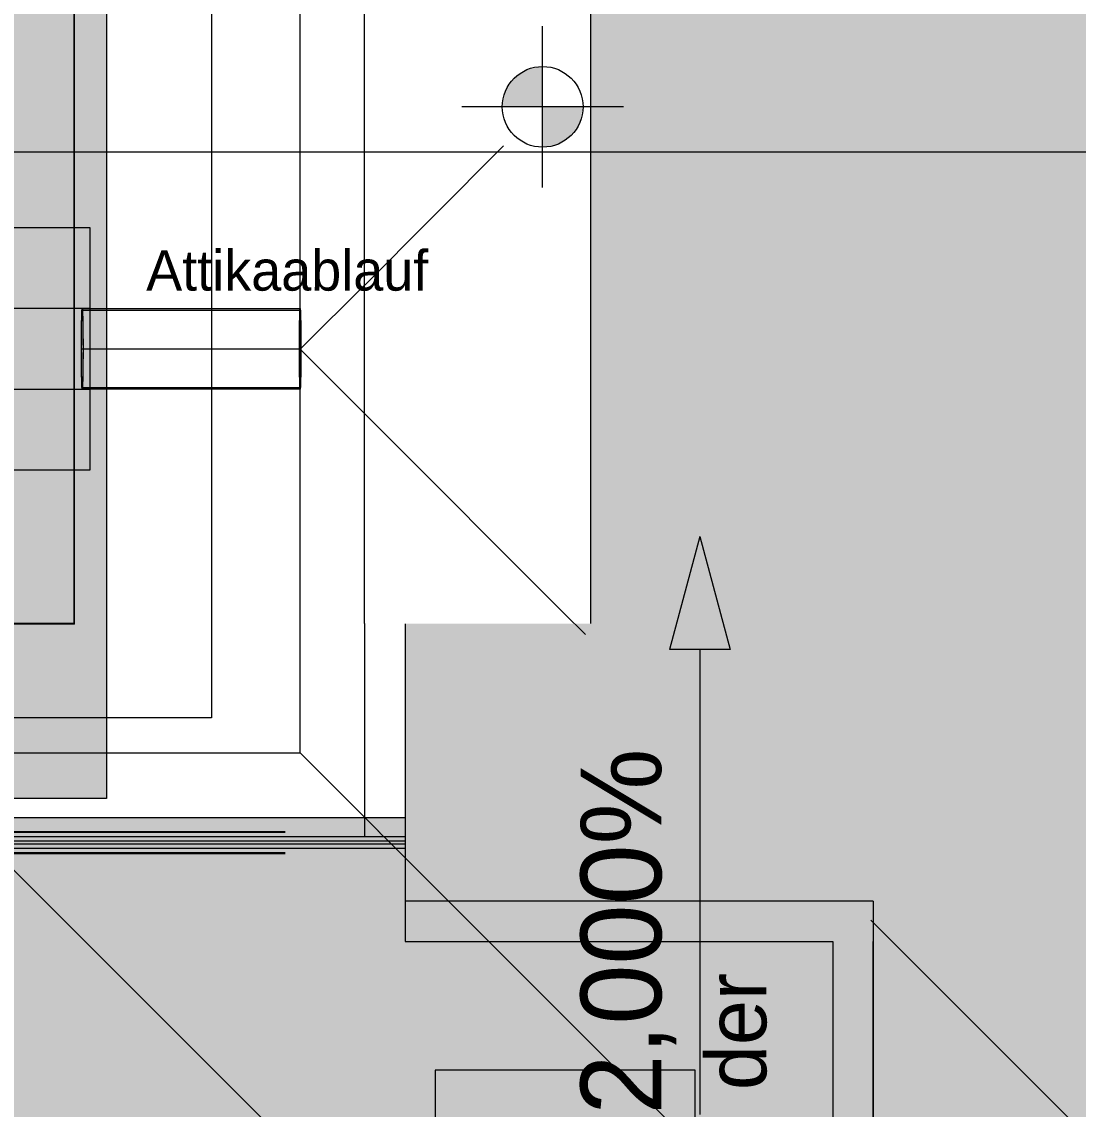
# Model space of a CAD drawing. Header units: metres. Extents: x -3 to 171, y -23 to 41.
# Drawn here: x 6.22 to 7.529, y -4.985 to -3.637 of the extents above; entities that cross this region are included whole.
import ezdxf

# ---------------------------------------------------------------- set-up
doc = ezdxf.new("R2010")
doc.units = ezdxf.units.M
doc.header["$MEASUREMENT"] = 0
doc.set_wipeout_variables(frame=1)
for name, pattern in [('Punkt 1_1', [0.075, 0.025, -0.05]), ('Strichlinie weit', [0.004, 0.003, -0.001]), ('Untersicht', [0.001, 0.0005, -0.0005]), ('Untersicht 1_1', [0.075, 0.025, -0.05]), ('Wipeout_Contour', [1, 0, -1])]:
    doc.linetypes.add(name, pattern=pattern)
for name, color, linetype in [('6._Dach PP STG1_1_110 Wand Aussen', 7, 'Continuous'), ('6._Dach PP STG1_1_140 Brüstung', 7, 'Continuous'), ('6._Dach PP STG1_1_140 Geländer transparent', 7, 'Continuous'), ('6._Dach PP STG1_1_210 Decke', 7, 'Continuous'), ('6._Dach PP STG1_1_220 Bodenaufbau - Außen_ Gefälle', 7, 'Continuous'), ('6._Dach PP STG1_1_221 Bodenaufbau - Abdichtung', 7, 'Continuous'), ('6._Dach PP STG1_1_221 Bodenaufbau - Terrassenbelag', 7, 'Continuous'), ('6._Dach PP STG1_1_330 Dachaufbau', 7, 'Continuous'), ('6._Dach PP STG1_1_611 Entwässerung', 7, 'Continuous'), ('6._Dach PP STG1_1_613 Klima', 7, 'Continuous'), ('6._Dach PP STG1_1_945 Einreichplan Beschriftung', 7, 'Continuous'), ('6._Dach PP STG1_1_950 Polierplan Bemaßung', 7, 'Continuous'), ('6._Dach PP STG1_1_955 Polierplan Beschriftung', 7, 'Continuous')]:
    doc.layers.add(name, color=color, linetype=linetype)
doc.styles.add('ERSTELLTER_STIL_2', font='')
doc.styles.get('ERSTELLTER_STIL_2').set_extended_font_data('Eurostile')
doc.linetypes.add('Grenze Bundesland', pattern='A,0,[2,415_260415_PP_VA_1_9 DD STG11.Shx,S=1.5873e-05,R=0,X=0,Y=0],-0.003,0', length=0.003)

msp = doc.modelspace()

# ---------------------------------------------------------------- hatches: boundary and pattern name
at = {"layer": '6._Dach PP STG1_1_140 Brüstung', "linetype": 'Continuous', "lineweight": 13}
msp.add_hatch(color=4, dxfattribs=at).paths.add_polyline_path([(1.0465, -4.6615), (6.695, -4.6615), (6.695, -4.6561), (1.0465, -4.6561)])
at = {"layer": '6._Dach PP STG1_1_140 Geländer transparent', "linetype": 'Continuous', "lineweight": 13}
for points in [[(7.225, -4.7271), (6.695, -4.7271), (6.695, -4.7771), (7.225, -4.7771)], [(7.225, -4.7771), (7.275, -4.7771), (7.275, -4.7271)], [(7.225, -4.7771), (7.275, -4.7271), (7.225, -4.7271)], [(7.225, -4.7771), (7.225, -7.265), (7.275, -7.265), (7.275, -4.7771)]]:
    msp.add_hatch(color=4, dxfattribs=at).paths.add_polyline_path(points)
at = {"layer": '6._Dach PP STG1_1_220 Bodenaufbau - Außen_ Gefälle', "linetype": 'Continuous', "lineweight": 0, "true_color": 0x323232}
h = msp.add_hatch(color=250, dxfattribs=at)
h.paths.add_polyline_path([(6.565, -4.5433), (0.1867, -4.5433), (0.2083, -10.4546), (6.43, -10.4546), (6.43, -14.87), (12.38, -14.87), (12.38, -10.4546), (18.8202, -10.4546), (18.8399, -4.5433), (12.4199, -4.5433), (12.415, -1.67), (6.565, -1.67)])
h.paths.add_polyline_path([(6.495, -7.395), (8.015, -7.395), (8.015, -7.605), (8.745, -7.605), (8.745, -6.215), (7.975, -6.215), (7.975, -5.885), (8.745, -5.885), (8.745, -3.865), (11.105, -3.865), (11.105, -6.245), (11.105, -7.605), (11.5565, -7.605), (11.5565, -8.955), (6.495, -8.955)], flags=0)
at = {"layer": '6._Dach PP STG1_1_950 Polierplan Bemaßung', "linetype": 'Continuous', "lineweight": 13, "true_color": 0x6c6cff}
msp.add_hatch(color=171, dxfattribs=at).paths.add_polyline_path([(7.0601, -4.2752), (7.0226, -4.4152), (7.0976, -4.4152)])

# ---------------------------------------------------------------- linework, layer by layer
at = {"layer": '6._Dach PP STG1_1_110 Wand Aussen', "color": 8, "linetype": 'Untersicht', "lineweight": 13, "ltscale": 1000, "flags": 128}
for points in [[(6.325, -1.7149), (6.325, -4.5)], [(6.635, -4.5), (6.635, -1.7149)], [(6.325, -4.5), (6.33, -4.5)], [(6.33, -4.5), (6.45, -4.5)], [(6.45, -4.5), (6.455, -4.5)], [(6.455, -4.5), (6.635, -4.5)]]:
    msp.add_lwpolyline(points, dxfattribs=at)
at = {"layer": '6._Dach PP STG1_1_140 Brüstung', "color": 7, "linetype": 'Continuous', "lineweight": 13, "ltscale": 1000}
for p, q in [((1.0465, -4.6561), (6.695, -4.6561)), ((1.0465, -4.6615), (6.695, -4.6615))]:
    msp.add_line(p, q, dxfattribs=at)
at = {"layer": '6._Dach PP STG1_1_140 Brüstung', "color": 8, "linetype": 'Untersicht', "lineweight": 13, "ltscale": 1000}
msp.add_line((1.0465, -4.6669), (6.695, -4.6669), dxfattribs=at)
at = {"layer": '6._Dach PP STG1_1_140 Brüstung', "color": 8, "linetype": 'Untersicht', "lineweight": 13, "ltscale": 1000, "flags": 128}
for points in [[(6.695, -4.6615), (6.695, -4.6669)], [(1.0465, -4.6679), (6.695, -4.6679)], [(6.695, -4.6669), (6.695, -4.6679)]]:
    msp.add_lwpolyline(points, dxfattribs=at)
at = {"layer": '6._Dach PP STG1_1_140 Geländer transparent', "color": 7, "linetype": 'Continuous', "lineweight": 18, "ltscale": 1000, "flags": 128}
for points in [[(7.275, -4.7271), (6.695, -4.7271)], [(6.695, -4.7271), (6.695, -4.7771)], [(7.275, -4.7271), (7.275, -4.7771)], [(6.695, -4.7771), (7.225, -4.7771)], [(7.225, -4.7771), (7.225, -7.265)], [(7.275, -7.265), (7.275, -4.7771)]]:
    msp.add_lwpolyline(points, dxfattribs=at)
at = {"layer": '6._Dach PP STG1_1_210 Decke', "color": 7, "linetype": 'Continuous', "lineweight": 13, "ltscale": 1000, "true_color": 0xf4f4f4, "flags": 128}
msp.add_lwpolyline([(6.525, -4.5), (0.1465, -4.5), (0.1685, -10.5128), (6.39, -10.5128), (6.39, -14.87), (12.42, -14.87), (12.42, -10.4946), (18.82, -10.4946), (18.84, -4.5), (12.455, -4.5), (12.455, -1.6283), (6.525, -1.6283)], close=True, dxfattribs=at)
at = {"layer": '6._Dach PP STG1_1_220 Bodenaufbau - Außen_ Gefälle', "color": 7, "linetype": 'Continuous', "lineweight": 13, "ltscale": 1000, "flags": 128}
msp.add_lwpolyline([(6.565, -4.5433), (0.1867, -4.5433), (0.2083, -10.4546), (6.43, -10.4546), (6.43, -14.87), (12.38, -14.87), (12.38, -10.4546), (18.8202, -10.4546), (18.8399, -4.5433), (12.4199, -4.5433), (12.415, -1.67), (6.565, -1.67)], close=True, dxfattribs=at)
at = {"layer": '6._Dach PP STG1_1_220 Bodenaufbau - Außen_ Gefälle', "color": 7, "linetype": 'Untersicht 1_1', "lineweight": 18, "ltscale": 1000, "flags": 128}
msp.add_lwpolyline([(7.275, -4.7271), (7.275, -7.265), (6.365, -7.265), (6.365, -9.085), (10.915, -9.085), (10.915, -10.355), (1.045, -10.355), (1.045, -4.7271)], close=True, dxfattribs=at)
at = {"layer": '6._Dach PP STG1_1_221 Bodenaufbau - Terrassenbelag', "color": 7, "linetype": 'Continuous', "lineweight": 18, "ltscale": 1000, "flags": 128}
for points in [[(6.695, -4.7771), (7.225, -4.7771)], [(7.225, -4.7771), (7.225, -7.265)]]:
    msp.add_lwpolyline(points, dxfattribs=at)
at = {"layer": '6._Dach PP STG1_1_613 Klima', "color": 251, "linetype": 'Continuous', "lineweight": 13, "ltscale": 1000, "true_color": 0x5f5f5f, "flags": 128}
msp.add_lwpolyline([(6.7324, -4.9365), (6.7324, -5.8086), (7.0542, -5.8086), (7.0542, -4.9365)], close=True, dxfattribs=at)
at = {"layer": '6._Dach PP STG1_1_950 Polierplan Bemaßung', "color": 171, "linetype": 'Continuous', "lineweight": 13, "ltscale": 1000, "true_color": 0x6c6cff}
for p, q in [((7.0601, -4.2752), (7.0226, -4.4152)), ((7.0601, -4.2752), (7.0976, -4.4152)), ((7.0976, -4.4152), (7.0226, -4.4152)), ((7.0601, -4.4152), (7.0601, -4.4752)), ((7.0601, -4.4752), (7.0601, -4.9915))]:
    msp.add_line(p, q, dxfattribs=at)

# ---------------------------------------------------------------- texts
at = {"layer": '6._Dach PP STG1_1_945 Einreichplan Beschriftung', "color": 7, "linetype": 'Continuous', "lineweight": 13, "insert": (7.0675, -5.8086), "char_height": 0.075, "width": 1.057286, "attachment_point": 1, "rotation": 90, "line_spacing_factor": 0.970934, "style": 'ERSTELLTER_STIL_2'}
msp.add_mtext('\\A1;{\\pql;\\fEurostile|b0|i0|c0|p0;\\W1.000000;(nicht Gegenstand der Einreichung)}', dxfattribs=at)
at = {"layer": '6._Dach PP STG1_1_950 Polierplan Bemaßung', "color": 171, "linetype": 'Continuous', "lineweight": 13, "true_color": 0x6c6cff, "insert": (7.031, -4.9915), "char_height": 0.1, "attachment_point": 7, "rotation": 90, "style": 'ERSTELLTER_STIL_2'}
msp.add_mtext('\\A1;{\\pql;\\fEurostile|b0|i0|c0|p0;\\W1.000000;2,000\\fEurostile|b0|i0|c0|p0;\\W1.000000;%}', dxfattribs=at)

# ---------------------------------------------------------------- next in the draw order: wipeouts: each hides what was drawn before it
at = {"color": 254, "linetype": 'Wipeout_Contour', "lineweight": 0, "ltscale": 32.575082}
msp.add_wipeout([(6.6448, -4.6471), (6.695, -4.6471), (6.695, -4.6417), (6.6448, -4.6417)], dxfattribs=at).dxf.layer = '6._Dach PP STG1_1_140 Brüstung'

# ---------------------------------------------------------------- next in the draw order: linework, layer by layer
at = {"layer": '6._Dach PP STG1_1_140 Brüstung', "color": 7, "linetype": 'Continuous', "lineweight": 13, "ltscale": 1000}
msp.add_line((1.0465, -4.6525), (6.695, -4.6525), dxfattribs=at)

# ---------------------------------------------------------------- next in the draw order: wipeouts: each hides what was drawn before it
at = {"color": 254, "linetype": 'Wipeout_Contour', "lineweight": 0, "ltscale": 32.567533}
msp.add_wipeout([(6.6448, -4.6417), (6.695, -4.6417), (6.695, -4.6407), (6.6448, -4.6407)], dxfattribs=at).dxf.layer = '6._Dach PP STG1_1_140 Brüstung'

# ---------------------------------------------------------------- next in the draw order: wipeouts: each hides what was drawn before it
at = {"color": 254, "linetype": 'Wipeout_Contour', "lineweight": 0, "ltscale": 32.547623}
msp.add_wipeout([(6.6448, -4.6407), (6.695, -4.6407), (6.695, -4.6234), (6.6448, -4.6234)], dxfattribs=at).dxf.layer = '6._Dach PP STG1_1_140 Brüstung'

# ---------------------------------------------------------------- next in the draw order: hatches: boundary and pattern name
at = {"layer": '6._Dach PP STG1_1_140 Brüstung', "linetype": 'Continuous', "lineweight": 13}
msp.add_hatch(color=4, dxfattribs=at).paths.add_polyline_path([(1.0465, -4.6525), (6.695, -4.6525), (6.695, -4.6471), (1.0465, -4.6471)])

# ---------------------------------------------------------------- next in the draw order: linework, layer by layer
at = {"layer": '6._Dach PP STG1_1_140 Brüstung', "color": 8, "linetype": 'Untersicht', "lineweight": 13, "ltscale": 1000}
for p, q in [((1.0465, -4.6407), (6.6448, -4.6407)), ((1.0465, -4.6417), (6.6448, -4.6417))]:
    msp.add_line(p, q, dxfattribs=at)
at = {"layer": '6._Dach PP STG1_1_140 Brüstung', "color": 7, "linetype": 'Continuous', "lineweight": 13, "ltscale": 1000}
for p, q in [((1.0465, -4.6471), (6.6448, -4.6471)), ((6.6448, -4.6471), (6.695, -4.6471)), ((6.6448, -4.6471), (6.695, -4.6471))]:
    msp.add_line(p, q, dxfattribs=at)
at = {"layer": '6._Dach PP STG1_1_140 Brüstung', "color": 7, "linetype": 'Continuous', "lineweight": 18, "ltscale": 1000}
for p, q in [((6.6448, -4.6407), (6.6448, -4.6417)), ((6.6448, -4.6407), (6.6448, -4.6417)), ((6.6448, -4.6417), (6.6448, -4.6471)), ((6.6448, -4.6417), (6.6448, -4.6471))]:
    msp.add_line(p, q, dxfattribs=at)
at = {"layer": '6._Dach PP STG1_1_140 Brüstung', "color": 8, "linetype": 'Untersicht', "lineweight": 13, "ltscale": 1000, "flags": 128}
for points in [[(6.695, -4.6407), (6.695, -4.6417)], [(6.695, -4.6417), (6.695, -4.6471)]]:
    msp.add_lwpolyline(points, dxfattribs=at)

# ---------------------------------------------------------------- next in the draw order: wipeouts: each hides what was drawn before it
at = {"color": 254, "linetype": 'Wipeout_Contour', "lineweight": 0, "ltscale": 32.272634}
msp.add_wipeout([(6.6448, -4.6234), (6.695, -4.6234), (6.695, -4.3834), (6.6448, -4.3834)], dxfattribs=at).dxf.layer = '6._Dach PP STG1_1_140 Brüstung'

# ---------------------------------------------------------------- next in the draw order: linework, layer by layer
at = {"layer": '6._Dach PP STG1_1_140 Brüstung', "color": 7, "linetype": 'Continuous', "lineweight": 18, "ltscale": 1000}
msp.add_line((6.6448, -4.6234), (6.6448, -4.6407), dxfattribs=at)
at = {"layer": '6._Dach PP STG1_1_221 Bodenaufbau - Terrassenbelag', "color": 7, "linetype": 'Continuous', "lineweight": 18, "ltscale": 1000, "flags": 128}
msp.add_lwpolyline([(6.695, -4.6234), (6.695, -4.7771)], dxfattribs=at)

# ---------------------------------------------------------------- next in the draw order: wipeouts: each hides what was drawn before it
at = {"color": 254, "linetype": 'Wipeout_Contour', "lineweight": 0, "ltscale": 24.679189}
msp.add_wipeout([(6.6448, -4.3834), (6.695, -4.3834), (6.6448, -4.3832)], dxfattribs=at).dxf.layer = '6._Dach PP STG1_1_140 Brüstung'

# ---------------------------------------------------------------- next in the draw order: wipeouts: each hides what was drawn before it
at = {"color": 254, "linetype": 'Wipeout_Contour', "lineweight": 0, "ltscale": 24.062453}
msp.add_wipeout([(6.2852, -4.3834), (6.6448, -4.3834), (6.2852, -4.3832)], dxfattribs=at).dxf.layer = '6._Dach PP STG1_1_140 Brüstung'

# ---------------------------------------------------------------- next in the draw order: wipeouts: each hides what was drawn before it
at = {"color": 254, "linetype": 'Wipeout_Contour', "lineweight": 0, "ltscale": 30.516611}
msp.add_wipeout([(6.6448, -2.03), (6.6448, -4.3832), (6.925, -4.3832), (6.925, -2.03)], dxfattribs=at).dxf.layer = '6._Dach PP STG1_1_140 Brüstung'

# ---------------------------------------------------------------- next in the draw order: hatches: boundary and pattern name
at = {"layer": '6._Dach PP STG1_1_950 Polierplan Bemaßung', "linetype": 'Continuous', "lineweight": 0, "true_color": 0x000000}
for points in [[(6.8654, -3.7429), (6.8654, -3.6929), (6.8463, -3.6968), (6.83, -3.7076), (6.8192, -3.7238), (6.8154, -3.7429)], [(6.8654, -3.7429), (6.8654, -3.7929), (6.8845, -3.7891), (6.9007, -3.7783), (6.9116, -3.7621), (6.9154, -3.7429)]]:
    msp.add_hatch(color=18, dxfattribs=at).paths.add_polyline_path(points)

# ---------------------------------------------------------------- next in the draw order: linework, layer by layer
at = {"layer": '6._Dach PP STG1_1_140 Brüstung', "color": 7, "linetype": 'Continuous', "lineweight": 18, "ltscale": 1000, "flags": 128}
for points in [[(6.925, -4.3832), (6.925, -2.03)], [(6.695, -4.3834), (6.695, -4.6234)]]:
    msp.add_lwpolyline(points, dxfattribs=at)
at = {"layer": '6._Dach PP STG1_1_950 Polierplan Bemaßung', "color": 7, "linetype": 'Continuous', "lineweight": 13, "ltscale": 1000}
for p, q in [((6.8654, -3.8429), (6.8654, -3.6429)), ((6.9654, -3.7429), (6.7654, -3.7429))]:
    msp.add_line(p, q, dxfattribs=at)
msp.add_circle((6.8654, -3.7429), 0.05, dxfattribs=at)

# ---------------------------------------------------------------- next in the draw order: wipeouts: each hides what was drawn before it
at = {"color": 254, "linetype": 'Wipeout_Contour', "lineweight": 0, "ltscale": 35.583643}
msp.add_wipeout([(6.2852, -1.7498), (6.2852, -4.3832), (6.6448, -4.3832), (6.6448, -1.7802), (6.6106, -1.7498)], dxfattribs=at).dxf.layer = '6._Dach PP STG1_1_140 Brüstung'

# ---------------------------------------------------------------- next in the draw order: linework, layer by layer
at = {"layer": '6._Dach PP STG1_1_140 Brüstung', "color": 7, "linetype": 'Continuous', "lineweight": 18, "ltscale": 1000}
for p, q in [((6.6448, -4.3832), (6.6448, -1.7802)), ((6.6448, -4.3832), (6.6448, -4.3834)), ((6.6448, -4.3834), (6.6448, -4.6234))]:
    msp.add_line(p, q, dxfattribs=at)
at = {"layer": '6._Dach PP STG1_1_221 Bodenaufbau - Abdichtung', "color": 171, "linetype": 'Untersicht', "lineweight": 13, "ltscale": 1000, "true_color": 0x6c6cff, "flags": 128}
for points in [[(6.565, -4.0433), (6.565, -1.67)], [(8.9383, -1.67), (6.565, -4.0433)]]:
    msp.add_lwpolyline(points, dxfattribs=at)
at = {"layer": '6._Dach PP STG1_1_611 Entwässerung', "color": 171, "linetype": 'Continuous', "lineweight": 13, "ltscale": 1000, "true_color": 0x6c6cff}
for p, q in [((6.295, -3.9927), (6.565, -3.9927)), ((6.565, -4.0927), (6.295, -4.0927))]:
    msp.add_line(p, q, dxfattribs=at)
at = {"layer": '6._Dach PP STG1_1_611 Entwässerung', "color": 171, "linetype": 'Grenze Bundesland', "lineweight": 13, "ltscale": 1000, "true_color": 0x6c6cff}
for p, q in [((6.295, -3.9947), (6.565, -3.9947)), ((6.295, -4.0907), (6.565, -4.0907))]:
    msp.add_line(p, q, dxfattribs=at)
at = {"layer": '6._Dach PP STG1_1_611 Entwässerung', "color": 7, "linetype": 'Strichlinie weit', "lineweight": 13, "ltscale": 1000}
msp.add_line((6.295, -4.0427), (6.565, -4.0427), dxfattribs=at)
at = {"layer": '6._Dach PP STG1_1_611 Entwässerung', "color": 171, "linetype": 'Continuous', "lineweight": 13, "ltscale": 1000, "true_color": 0x6c6cff, "flags": 128}
msp.add_lwpolyline([(6.296, -4.0427), (6.296, -4.0514), (6.2959, -4.0598), (6.2959, -4.0677), (6.2958, -4.0748), (6.2956, -4.081), (6.2955, -4.086), (6.2953, -4.0897), (6.2952, -4.0919), (6.295, -4.0927), (6.2948, -4.0919), (6.2947, -4.0897), (6.2945, -4.086), (6.2944, -4.081), (6.2942, -4.0748), (6.2941, -4.0677), (6.2941, -4.0598), (6.294, -4.0514), (6.294, -4.0427), (6.294, -4.034), (6.2941, -4.0256), (6.2941, -4.0177), (6.2942, -4.0106), (6.2944, -4.0044), (6.2945, -3.9994), (6.2947, -3.9957), (6.2948, -3.9935), (6.295, -3.9927), (6.2952, -3.9935), (6.2953, -3.9957), (6.2955, -3.9994), (6.2956, -4.0044), (6.2958, -4.0106), (6.2959, -4.0177), (6.2959, -4.0256), (6.296, -4.034)], close=True, dxfattribs=at)
at = {"layer": '6._Dach PP STG1_1_611 Entwässerung', "color": 171, "linetype": 'Strichlinie weit', "lineweight": 13, "ltscale": 1000, "true_color": 0x6c6cff, "flags": 128}
for points in [[(6.296, -4.0427), (6.2959, -4.051), (6.2959, -4.0591), (6.2958, -4.0667), (6.2957, -4.0736), (6.2956, -4.0795), (6.2955, -4.0843), (6.2953, -4.0878), (6.2952, -4.09), (6.295, -4.0907), (6.2948, -4.09), (6.2947, -4.0878), (6.2945, -4.0843), (6.2944, -4.0795), (6.2943, -4.0736), (6.2942, -4.0667), (6.2941, -4.0591), (6.2941, -4.051), (6.294, -4.0427), (6.2941, -4.0344), (6.2941, -4.0263), (6.2942, -4.0187), (6.2943, -4.0118), (6.2944, -4.0059), (6.2945, -4.0011), (6.2947, -3.9976), (6.2948, -3.9954), (6.295, -3.9947), (6.2952, -3.9954), (6.2953, -3.9976), (6.2955, -4.0011), (6.2956, -4.0059), (6.2957, -4.0118), (6.2958, -4.0187), (6.2959, -4.0263), (6.2959, -4.0344)], [(6.566, -4.0427), (6.566, -4.0514), (6.5659, -4.0598), (6.5659, -4.0677), (6.5658, -4.0748), (6.5656, -4.081), (6.5655, -4.086), (6.5653, -4.0897), (6.5652, -4.0919), (6.565, -4.0927), (6.5648, -4.0919), (6.5647, -4.0897), (6.5645, -4.086), (6.5644, -4.081), (6.5642, -4.0748), (6.5641, -4.0677), (6.5641, -4.0598), (6.564, -4.0514), (6.564, -4.0427), (6.564, -4.034), (6.5641, -4.0256), (6.5641, -4.0177), (6.5642, -4.0106), (6.5644, -4.0044), (6.5645, -3.9994), (6.5647, -3.9957), (6.5648, -3.9935), (6.565, -3.9927), (6.5652, -3.9935), (6.5653, -3.9957), (6.5655, -3.9994), (6.5656, -4.0044), (6.5658, -4.0106), (6.5659, -4.0177), (6.5659, -4.0256), (6.566, -4.034)], [(6.566, -4.0427), (6.5659, -4.051), (6.5659, -4.0591), (6.5658, -4.0667), (6.5657, -4.0736), (6.5656, -4.0795), (6.5655, -4.0843), (6.5653, -4.0878), (6.5652, -4.09), (6.565, -4.0907), (6.5648, -4.09), (6.5647, -4.0878), (6.5645, -4.0843), (6.5644, -4.0795), (6.5643, -4.0736), (6.5642, -4.0667), (6.5641, -4.0591), (6.5641, -4.051), (6.564, -4.0427), (6.5641, -4.0344), (6.5641, -4.0263), (6.5642, -4.0187), (6.5643, -4.0118), (6.5644, -4.0059), (6.5645, -4.0011), (6.5647, -3.9976), (6.5648, -3.9954), (6.565, -3.9947), (6.5652, -3.9954), (6.5653, -3.9976), (6.5655, -4.0011), (6.5656, -4.0059), (6.5657, -4.0118), (6.5658, -4.0187), (6.5659, -4.0263), (6.5659, -4.0344)]]:
    msp.add_lwpolyline(points, close=True, dxfattribs=at)

# ---------------------------------------------------------------- next in the draw order: texts
at = {"layer": '6._Dach PP STG1_1_955 Polierplan Beschriftung', "color": 171, "linetype": 'Continuous', "lineweight": 13, "true_color": 0x6c6cff, "insert": (6.3743, -3.9713), "char_height": 0.05, "attachment_point": 7, "style": 'ERSTELLTER_STIL_2'}
msp.add_mtext('\\A1;{\\pql;\\fEurostile|b0|i0|c0|p0;\\W1.000000;Attikaablauf}', dxfattribs=at)

# ---------------------------------------------------------------- next in the draw order: wipeouts: each hides what was drawn before it
at = {"color": 254, "linetype": 'Wipeout_Contour', "lineweight": 0, "ltscale": 20.882596}
msp.add_wipeout([(6.285, -1.4598), (6.285, -4.3832), (6.2852, -1.4598)], dxfattribs=at).dxf.layer = '6._Dach PP STG1_1_140 Brüstung'

# ---------------------------------------------------------------- next in the draw order: linework, layer by layer
at = {"layer": '6._Dach PP STG1_1_140 Brüstung', "color": 7, "linetype": 'Continuous', "lineweight": 18, "ltscale": 1000}
for q in [(6.2852, -1.4598), (6.2852, -4.3834)]:
    msp.add_line((6.2852, -4.3832), q, dxfattribs=at)
at = {"layer": '6._Dach PP STG1_1_140 Brüstung', "color": 7, "linetype": 'Continuous', "lineweight": 18, "ltscale": 1000, "flags": 128}
msp.add_lwpolyline([(6.285, -1.4596), (6.285, -4.3832)], dxfattribs=at)
at = {"layer": '6._Dach PP STG1_1_611 Entwässerung', "color": 7, "linetype": 'Continuous', "lineweight": 13, "ltscale": 1000, "flags": 128}
for points in [[(6.105, -3.8927), (6.105, -4.1927), (6.305, -4.1927), (6.305, -3.8927)], [(6.305, -3.9927), (6.205, -3.9927), (6.205, -4.0927), (6.305, -4.0927)]]:
    msp.add_lwpolyline(points, close=True, dxfattribs=at)
at = {"layer": '6._Dach PP STG1_1_950 Polierplan Bemaßung', "color": 3, "linetype": 'Punkt 1_1', "lineweight": 0, "ltscale": 1000}
msp.add_line((0.4516, -3.7987), (22.9775, -3.7987), dxfattribs=at)

# ---------------------------------------------------------------- next in the draw order: wipeouts: each hides what was drawn before it
at = {"color": 254, "linetype": 'Wipeout_Contour', "lineweight": 0, "ltscale": 31.619597}
msp.add_wipeout([(6.2852, -4.6234), (6.6448, -4.6234), (6.6448, -4.3834), (6.2852, -4.3834)], dxfattribs=at).dxf.layer = '6._Dach PP STG1_1_140 Brüstung'

# ---------------------------------------------------------------- next in the draw order: linework, layer by layer
at = {"layer": '6._Dach PP STG1_1_140 Brüstung', "color": 7, "linetype": 'Continuous', "lineweight": 18, "ltscale": 1000}
for p, q in [((6.6448, -4.3834), (6.6448, -4.6234)), ((6.6448, -4.6234), (6.6448, -4.6407))]:
    msp.add_line(p, q, dxfattribs=at)
at = {"layer": '6._Dach PP STG1_1_221 Bodenaufbau - Abdichtung', "color": 171, "linetype": 'Untersicht', "lineweight": 13, "ltscale": 1000, "true_color": 0x6c6cff, "flags": 128}
for points in [[(6.565, -4.5433), (6.565, -1.67)], [(6.565, -4.0433), (8.3567, -5.835)], [(6.565, -4.5433), (6.565, -4.0433)], [(6.565, -4.5433), (7.975, -5.9533)], [(7.9748, -5.9531), (6.565, -4.5433)], [(7.9748, -5.9531), (6.565, -4.5433)], [(6.565, -4.5433), (7.9748, -5.9531)]]:
    msp.add_lwpolyline(points, dxfattribs=at)
at = {"layer": '6._Dach PP STG1_1_330 Dachaufbau', "color": 7, "linetype": 'Continuous', "lineweight": 18, "ltscale": 1000, "flags": 128}
msp.add_lwpolyline([(6.325, -0.8236), (6.325, -4.6)], dxfattribs=at)

# ---------------------------------------------------------------- next in the draw order: wipeouts: each hides what was drawn before it
at = {"color": 254, "linetype": 'Wipeout_Contour', "lineweight": 0, "ltscale": 25.197188}
msp.add_wipeout([(6.2852, -4.3834), (1.0465, -4.3834), (1.0465, -4.6234), (6.2852, -4.6234)], dxfattribs=at).dxf.layer = '6._Dach PP STG1_1_140 Brüstung'

# ---------------------------------------------------------------- next in the draw order: hatches: boundary and pattern name
at = {"layer": '6._Dach PP STG1_1_221 Bodenaufbau - Terrassenbelag', "linetype": 'Continuous', "lineweight": 0, "true_color": 0x111111}
msp.add_hatch(color=250, dxfattribs=at).paths.add_polyline_path([(1.0846, -4.6234), (1.1123, -7.499), (6.365, -7.499), (6.365, -7.265), (6.445, -7.265), (6.445, -6.535), (6.925, -6.535), (6.925, -7.265), (7.225, -7.265), (7.225, -4.7771), (6.695, -4.7771), (6.695, -4.6234)])

# ---------------------------------------------------------------- next in the draw order: linework, layer by layer
at = {"layer": '6._Dach PP STG1_1_140 Brüstung', "color": 7, "linetype": 'Continuous', "lineweight": 18, "ltscale": 1000}
for p, q in [((1.0465, -4.6234), (6.2852, -4.6234)), ((6.2852, -4.6234), (6.6448, -4.6234))]:
    msp.add_line(p, q, dxfattribs=at)
at = {"layer": '6._Dach PP STG1_1_221 Bodenaufbau - Abdichtung', "color": 171, "linetype": 'Untersicht', "lineweight": 13, "ltscale": 1000, "true_color": 0x6c6cff, "flags": 128}
for points in [[(0.1867, -4.5433), (6.565, -4.5433)], [(6.065, -4.5433), (6.565, -4.5433)], [(7.9748, -6.4531), (6.065, -4.5433)]]:
    msp.add_lwpolyline(points, dxfattribs=at)
at = {"layer": '6._Dach PP STG1_1_221 Bodenaufbau - Terrassenbelag', "color": 7, "linetype": 'Continuous', "lineweight": 18, "ltscale": 1000, "flags": 128}
msp.add_lwpolyline([(1.0846, -4.6234), (6.695, -4.6234)], dxfattribs=at)
at = {"layer": '6._Dach PP STG1_1_330 Dachaufbau', "color": 7, "linetype": 'Continuous', "lineweight": 18, "ltscale": 1000, "flags": 128}
msp.add_lwpolyline([(6.325, -4.6), (0.0161, -4.6)], dxfattribs=at)

# ---------------------------------------------------------------- next in the draw order: wipeouts: each hides what was drawn before it
at = {"color": 254, "linetype": 'Wipeout_Contour', "lineweight": 0, "ltscale": 19.698945}
msp.add_wipeout([(6.285, -4.3832), (1.0465, -4.3832), (6.285, -4.3834)], dxfattribs=at).dxf.layer = '6._Dach PP STG1_1_140 Brüstung'

# ---------------------------------------------------------------- next in the draw order: hatches: boundary and pattern name
at = {"layer": '6._Dach PP STG1_1_330 Dachaufbau', "linetype": 'Continuous', "lineweight": 0, "true_color": 0x000000}
h = msp.add_hatch(color=18, dxfattribs=at)
h.paths.add_polyline_path([(3.445, -0.4), (3.755, -0.4), (3.755, 0.07), (2.8, 0.07), (2.8, -0.7715), (1.05, -0.7715), (1.05, 0.07), (-0.0011, 0.07), (0.0161, -4.6), (6.325, -4.6), (6.325, -0.8236), (3.445, -0.8236)])
h.paths.add_polyline_path([(3.805, -2.1975), (5.505, -2.1975), (5.505, -3.7987), (3.805, -3.7987)], flags=0)
h.paths.add_polyline_path([(1.075, -3.7987), (1.075, -2.1975), (2.775, -2.1975), (2.775, -3.7987)], flags=0)

# ---------------------------------------------------------------- next in the draw order: linework, layer by layer
at = {"layer": '6._Dach PP STG1_1_140 Brüstung', "color": 7, "linetype": 'Continuous', "lineweight": 18, "ltscale": 1000}
for p, q in [((1.0465, -4.3834), (6.285, -4.3834)), ((6.2852, -4.3832), (6.2852, -4.3834))]:
    msp.add_line(p, q, dxfattribs=at)
at = {"layer": '6._Dach PP STG1_1_140 Brüstung', "color": 7, "linetype": 'Continuous', "lineweight": 18, "ltscale": 1000, "flags": 128}
msp.add_lwpolyline([(6.285, -4.3832), (1.0465, -4.3832)], dxfattribs=at)
at = {"layer": '6._Dach PP STG1_1_140 Brüstung', "color": 7, "linetype": 'Continuous', "lineweight": 18, "ltscale": 1000}
msp.add_point((6.2852, -4.3834), dxfattribs=at)
at = {"layer": '6._Dach PP STG1_1_611 Entwässerung', "color": 5, "linetype": 'Continuous', "lineweight": 13, "ltscale": 1000, "flags": 128}
msp.add_lwpolyline([(1.085, -10.5), (6.39, -10.5), (6.39, -14.87), (12.42, -14.87), (12.42, -10.5), (18.82, -10.5), (18.84, -4.5), (12.525, -4.5), (12.525, -1.7177), (6.455, -1.7177), (6.455, -4.5), (1.085, -4.5)], close=True, dxfattribs=at)

doc.saveas('drawing.dxf')
